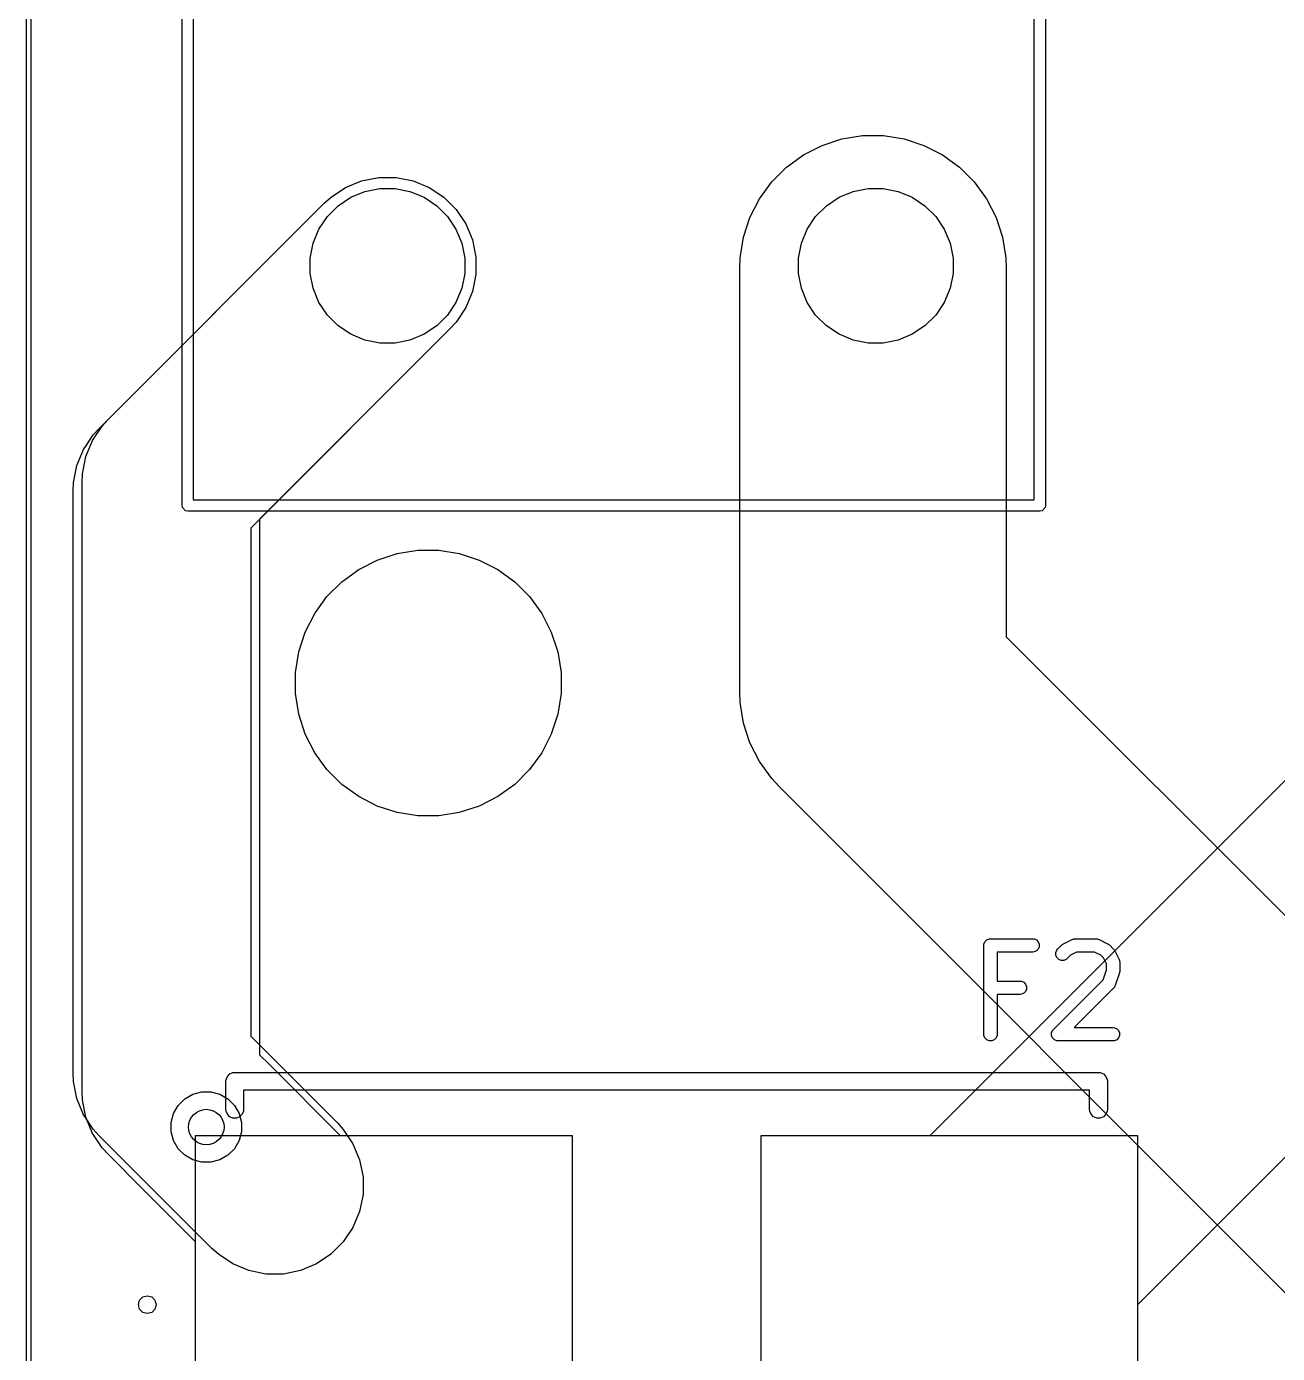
# Model space of a CAD drawing. Header units: inches. Extents: x 1.3 to 5.24, y -7.03 to -1.12.
# Drawn here: x 1.298 to 1.853, y -2.482 to -1.894 of the extents above; entities that cross this region are included whole.
import ezdxf

# ---------------------------------------------------------------- set-up
doc = ezdxf.new("R2010")
doc.units = ezdxf.units.IN
doc.header["$MEASUREMENT"] = 0
for name, color, linetype, true_color in [('B.Cu', 153, 'CONTINUOUS', 0x4d7fc4), ('B.Mask', 4, 'CONTINUOUS', 0x02ffee), ('B.Paste', 132, 'CONTINUOUS', 0x00c2c2), ('B.Silkscreen', 31, 'CONTINUOUS', 0xe8b2a7), ('Edge.Cuts', 254, 'CONTINUOUS', 0xd0d2cd), ('F.Cu', 13, 'CONTINUOUS', 0xc83434), ('F.Mask', 201, 'CONTINUOUS', 0xd864ff), ('F.Paste', 253, 'CONTINUOUS', 0xb4a09a), ('F.Silkscreen', 41, 'CONTINUOUS', 0xf2eda1), ('In1.Cu', 91, 'CONTINUOUS', 0x7fc87f), ('In2.Cu', 33, 'CONTINUOUS', 0xce7d2c)]:
    doc.layers.add(name, color=color, linetype=linetype, true_color=true_color)

msp = doc.modelspace()

# ---------------------------------------------------------------- linework, layer by layer
at = {"layer": 'B.Cu', "linetype": 'CONTINUOUS'}
for p, q in [((1.29823, -7.02756), (1.29823, -1.12205)), ((1.3002, -1.12303), (1.3002, -7.02657)), ((1.64277, -1.95083), (1.65102, -1.94662)), ((1.65102, -1.94662), (1.65984, -1.94376)), ((1.65984, -1.94376), (1.66899, -1.94231)), ((1.66899, -1.94231), (1.67826, -1.94231)), ((1.67826, -1.94231), (1.68741, -1.94376)), ((1.68741, -1.94376), (1.69622, -1.94662)), ((1.69622, -1.94662), (1.70448, -1.95083)), ((1.63527, -1.95628), (1.64277, -1.95083)), ((1.70448, -1.95083), (1.71198, -1.95628)), ((1.62872, -1.96283), (1.63527, -1.95628)), ((1.71198, -1.95628), (1.71853, -1.96283)), ((1.43971, -1.96528), (1.44684, -1.96233)), ((1.44684, -1.96233), (1.45441, -1.96082)), ((1.45441, -1.96082), (1.46213, -1.96082)), ((1.46213, -1.96082), (1.4697, -1.96233)), ((1.4697, -1.96233), (1.47683, -1.96528)), ((1.62327, -1.97032), (1.62872, -1.96283)), ((1.71853, -1.96283), (1.72397, -1.97032)), ((1.43043, -1.97216), (1.43329, -1.96957)), ((1.43329, -1.96957), (1.43971, -1.96528)), ((1.47683, -1.96528), (1.48324, -1.96957)), ((1.48324, -1.96957), (1.4887, -1.97502)), ((1.61906, -1.97858), (1.62327, -1.97032)), ((1.72397, -1.97032), (1.72818, -1.97858)), ((1.33043, -2.07216), (1.43043, -1.97216)), ((1.4887, -1.97502), (1.49299, -1.98144)), ((1.49299, -1.98144), (1.49594, -1.98857)), ((1.6162, -1.98739), (1.61906, -1.97858)), ((1.72818, -1.97858), (1.73105, -1.98739)), ((1.61475, -1.99655), (1.6162, -1.98739)), ((1.73105, -1.98739), (1.7325, -1.99655)), ((1.49594, -1.98857), (1.49745, -1.99614)), ((1.49745, -1.99614), (1.49745, -2.00386)), ((1.61457, -2.00118), (1.61475, -1.99655)), ((1.7325, -1.99655), (1.73268, -2.00118)), ((1.49745, -2.00386), (1.49594, -2.01143)), ((1.61457, -2.18898), (1.61457, -2.00118)), ((1.73268, -2.00118), (1.73268, -2.16451)), ((1.49594, -2.01143), (1.49299, -2.01856)), ((1.49299, -2.01856), (1.4887, -2.02498)), ((1.48611, -2.02784), (1.39764, -2.11631)), ((1.4887, -2.02498), (1.48611, -2.02784)), ((1.32477, -2.07961), (1.32783, -2.07502)), ((1.32783, -2.07502), (1.33043, -2.07216)), ((1.32059, -2.08857), (1.32355, -2.08144)), ((1.32355, -2.08144), (1.32477, -2.07961)), ((1.31909, -2.09614), (1.32059, -2.08857)), ((1.3189, -2.1), (1.31909, -2.09614)), ((1.3189, -2.35787), (1.3189, -2.1)), ((1.39764, -2.11631), (1.39764, -2.34157)), ((1.73268, -2.16451), (1.93037, -2.3622)), ((1.61475, -2.19361), (1.61457, -2.18898)), ((1.6162, -2.20276), (1.61475, -2.19361)), ((1.61906, -2.21158), (1.6162, -2.20276)), ((1.62327, -2.21983), (1.61906, -2.21158)), ((1.62872, -2.22733), (1.62327, -2.21983)), ((1.63186, -2.23073), (1.62872, -2.22733)), ((1.86415, -2.46302), (1.63186, -2.23073)), ((1.39764, -2.34157), (1.43611, -2.38004)), ((1.31909, -2.36173), (1.3189, -2.35787)), ((1.32059, -2.3693), (1.31909, -2.36173)), ((1.32355, -2.37643), (1.32059, -2.3693)), ((1.32409, -2.37724), (1.32355, -2.37643)), ((1.32783, -2.38285), (1.32409, -2.37724)), ((1.43611, -2.38004), (1.4387, -2.3829)), ((1.33043, -2.38571), (1.32783, -2.38285)), ((1.38043, -2.43571), (1.33043, -2.38571)), ((1.4387, -2.3829), (1.44299, -2.38932)), ((1.44299, -2.38932), (1.44594, -2.39645)), ((1.44594, -2.39645), (1.44745, -2.40402)), ((1.44745, -2.40402), (1.44745, -2.41173)), ((1.44745, -2.41173), (1.44594, -2.4193)), ((1.44594, -2.4193), (1.44299, -2.42643)), ((1.44299, -2.42643), (1.4387, -2.43285)), ((1.4387, -2.43285), (1.43324, -2.43831)), ((1.38329, -2.43831), (1.38043, -2.43571)), ((1.38971, -2.4426), (1.38329, -2.43831)), ((1.43324, -2.43831), (1.42683, -2.4426)), ((1.39684, -2.44555), (1.38971, -2.4426)), ((1.40441, -2.44705), (1.39684, -2.44555)), ((1.41213, -2.44705), (1.40441, -2.44705)), ((1.4197, -2.44555), (1.41213, -2.44705)), ((1.42683, -2.4426), (1.4197, -2.44555))]:
    msp.add_line(p, q, dxfattribs=at)
at = {"layer": 'B.Cu'}
msp.add_circle((1.37795, -2.38189), 0.00787, dxfattribs=at)
at = {"layer": 'B.Mask', "linetype": 'CONTINUOUS'}
for p, q in [((1.29823, -7.02756), (1.29823, -1.12205)), ((1.3002, -1.12303), (1.3002, -7.02657)), ((1.43641, -1.97337), (1.44203, -1.96962)), ((1.44203, -1.96962), (1.44827, -1.96703)), ((1.44827, -1.96703), (1.45489, -1.96572)), ((1.45489, -1.96572), (1.46164, -1.96572)), ((1.46164, -1.96572), (1.46827, -1.96703)), ((1.46827, -1.96703), (1.47451, -1.96962)), ((1.47451, -1.96962), (1.48012, -1.97337)), ((1.65295, -1.97337), (1.65856, -1.96962)), ((1.65856, -1.96962), (1.6648, -1.96703)), ((1.6648, -1.96703), (1.67143, -1.96572)), ((1.67143, -1.96572), (1.67818, -1.96572)), ((1.67818, -1.96572), (1.6848, -1.96703)), ((1.6848, -1.96703), (1.69104, -1.96962)), ((1.69104, -1.96962), (1.69666, -1.97337)), ((1.43164, -1.97815), (1.43641, -1.97337)), ((1.48012, -1.97337), (1.4849, -1.97815)), ((1.64817, -1.97815), (1.65295, -1.97337)), ((1.69666, -1.97337), (1.70143, -1.97815)), ((1.42789, -1.98376), (1.43164, -1.97815)), ((1.4849, -1.97815), (1.48865, -1.98376)), ((1.64442, -1.98376), (1.64817, -1.97815)), ((1.70143, -1.97815), (1.70518, -1.98376)), ((1.4253, -1.99), (1.42789, -1.98376)), ((1.48865, -1.98376), (1.49123, -1.99)), ((1.64184, -1.99), (1.64442, -1.98376)), ((1.70518, -1.98376), (1.70777, -1.99)), ((1.42398, -1.99662), (1.4253, -1.99)), ((1.49123, -1.99), (1.49255, -1.99662)), ((1.64052, -1.99662), (1.64184, -1.99)), ((1.70777, -1.99), (1.70909, -1.99662)), ((1.42398, -2.00338), (1.42398, -1.99662)), ((1.49255, -1.99662), (1.49255, -2.00338)), ((1.64052, -2.00338), (1.64052, -1.99662)), ((1.70909, -1.99662), (1.70909, -2.00338)), ((1.4253, -2.01), (1.42398, -2.00338)), ((1.49255, -2.00338), (1.49123, -2.01)), ((1.64184, -2.01), (1.64052, -2.00338)), ((1.70909, -2.00338), (1.70777, -2.01)), ((1.42789, -2.01624), (1.4253, -2.01)), ((1.49123, -2.01), (1.48865, -2.01624)), ((1.64442, -2.01624), (1.64184, -2.01)), ((1.70777, -2.01), (1.70518, -2.01624)), ((1.43164, -2.02185), (1.42789, -2.01624)), ((1.48865, -2.01624), (1.4849, -2.02185)), ((1.64817, -2.02185), (1.64442, -2.01624)), ((1.70518, -2.01624), (1.70143, -2.02185)), ((1.43641, -2.02663), (1.43164, -2.02185)), ((1.4849, -2.02185), (1.48012, -2.02663)), ((1.65295, -2.02663), (1.64817, -2.02185)), ((1.70143, -2.02185), (1.69666, -2.02663)), ((1.44203, -2.03038), (1.43641, -2.02663)), ((1.48012, -2.02663), (1.47451, -2.03038)), ((1.65856, -2.03038), (1.65295, -2.02663)), ((1.69666, -2.02663), (1.69104, -2.03038)), ((1.44827, -2.03297), (1.44203, -2.03038)), ((1.45489, -2.03428), (1.44827, -2.03297)), ((1.46164, -2.03428), (1.45489, -2.03428)), ((1.46827, -2.03297), (1.46164, -2.03428)), ((1.47451, -2.03038), (1.46827, -2.03297)), ((1.6648, -2.03297), (1.65856, -2.03038)), ((1.67143, -2.03428), (1.6648, -2.03297)), ((1.67818, -2.03428), (1.67143, -2.03428)), ((1.6848, -2.03297), (1.67818, -2.03428)), ((1.69104, -2.03038), (1.6848, -2.03297)), ((1.45378, -2.13048), (1.46259, -2.12762)), ((1.46259, -2.12762), (1.47174, -2.12617)), ((1.47174, -2.12617), (1.48101, -2.12617)), ((1.48101, -2.12617), (1.49016, -2.12762)), ((1.49016, -2.12762), (1.49898, -2.13048)), ((1.43802, -2.14013), (1.44552, -2.13469)), ((1.44552, -2.13469), (1.45378, -2.13048)), ((1.49898, -2.13048), (1.50723, -2.13469)), ((1.50723, -2.13469), (1.51473, -2.14013)), ((1.43147, -2.14669), (1.43802, -2.14013)), ((1.51473, -2.14013), (1.52128, -2.14669)), ((1.42603, -2.15418), (1.43147, -2.14669)), ((1.52128, -2.14669), (1.52673, -2.15418)), ((1.42182, -2.16244), (1.42603, -2.15418)), ((1.52673, -2.15418), (1.53094, -2.16244)), ((1.41895, -2.17125), (1.42182, -2.16244)), ((1.53094, -2.16244), (1.5338, -2.17125)), ((1.4175, -2.18041), (1.41895, -2.17125)), ((1.5338, -2.17125), (1.53525, -2.18041)), ((1.4175, -2.18967), (1.4175, -2.18041)), ((1.53525, -2.18041), (1.53525, -2.18967)), ((1.41895, -2.19883), (1.4175, -2.18967)), ((1.53525, -2.18967), (1.5338, -2.19883)), ((1.42182, -2.20764), (1.41895, -2.19883)), ((1.5338, -2.19883), (1.53094, -2.20764)), ((1.42603, -2.2159), (1.42182, -2.20764)), ((1.53094, -2.20764), (1.52673, -2.2159)), ((1.43147, -2.22339), (1.42603, -2.2159)), ((1.52673, -2.2159), (1.52128, -2.22339)), ((1.43802, -2.22995), (1.43147, -2.22339)), ((1.52128, -2.22339), (1.51473, -2.22995)), ((1.44552, -2.23539), (1.43802, -2.22995)), ((1.45378, -2.2396), (1.44552, -2.23539)), ((1.50723, -2.23539), (1.49898, -2.2396)), ((1.51473, -2.22995), (1.50723, -2.23539)), ((1.46259, -2.24246), (1.45378, -2.2396)), ((1.49898, -2.2396), (1.49016, -2.24246)), ((1.47174, -2.24391), (1.46259, -2.24246)), ((1.48101, -2.24391), (1.47174, -2.24391)), ((1.49016, -2.24246), (1.48101, -2.24391))]:
    msp.add_line(p, q, dxfattribs=at)
at = {"layer": 'B.Paste', "linetype": 'CONTINUOUS'}
for p, q in [((1.29823, -7.02756), (1.29823, -1.12205)), ((1.3002, -1.12303), (1.3002, -7.02657))]:
    msp.add_line(p, q, dxfattribs=at)
at = {"layer": 'B.Silkscreen', "linetype": 'CONTINUOUS'}
for p, q in [((1.29823, -7.02756), (1.29823, -1.12205)), ((1.3002, -1.12303), (1.3002, -7.02657))]:
    msp.add_line(p, q, dxfattribs=at)
at = {"layer": 'Edge.Cuts', "linetype": 'CONTINUOUS'}
for p, q in [((1.29823, -7.02756), (1.29823, -1.12205)), ((1.3002, -1.12303), (1.3002, -7.02657))]:
    msp.add_line(p, q, dxfattribs=at)
at = {"layer": 'F.Cu', "linetype": 'CONTINUOUS'}
for p, q in [((1.29823, -7.02756), (1.29823, -1.12205)), ((1.3002, -1.12303), (1.3002, -7.02657)), ((1.43971, -1.96528), (1.44684, -1.96233)), ((1.44684, -1.96233), (1.45441, -1.96082)), ((1.45441, -1.96082), (1.46213, -1.96082)), ((1.46213, -1.96082), (1.4697, -1.96233)), ((1.4697, -1.96233), (1.47683, -1.96528)), ((1.43043, -1.97216), (1.43329, -1.96957)), ((1.43329, -1.96957), (1.43971, -1.96528)), ((1.47683, -1.96528), (1.48324, -1.96957)), ((1.48324, -1.96957), (1.4887, -1.97502)), ((1.65295, -1.97337), (1.65856, -1.96962)), ((1.65856, -1.96962), (1.6648, -1.96703)), ((1.6648, -1.96703), (1.67143, -1.96572)), ((1.67143, -1.96572), (1.67818, -1.96572)), ((1.67818, -1.96572), (1.6848, -1.96703)), ((1.6848, -1.96703), (1.69104, -1.96962)), ((1.69104, -1.96962), (1.69666, -1.97337)), ((1.33437, -2.06822), (1.43043, -1.97216)), ((1.4887, -1.97502), (1.49299, -1.98144)), ((1.64817, -1.97815), (1.65295, -1.97337)), ((1.69666, -1.97337), (1.70143, -1.97815)), ((1.49299, -1.98144), (1.49594, -1.98857)), ((1.64442, -1.98376), (1.64817, -1.97815)), ((1.70143, -1.97815), (1.70518, -1.98376)), ((1.64184, -1.99), (1.64442, -1.98376)), ((1.70518, -1.98376), (1.70777, -1.99)), ((1.49594, -1.98857), (1.49745, -1.99614)), ((1.64052, -1.99662), (1.64184, -1.99)), ((1.70777, -1.99), (1.70909, -1.99662)), ((1.49745, -1.99614), (1.49745, -2.00386)), ((1.64052, -2.00338), (1.64052, -1.99662)), ((1.70909, -1.99662), (1.70909, -2.00338)), ((1.49745, -2.00386), (1.49594, -2.01143)), ((1.64184, -2.01), (1.64052, -2.00338)), ((1.70909, -2.00338), (1.70777, -2.01)), ((1.49594, -2.01143), (1.49299, -2.01856)), ((1.64442, -2.01624), (1.64184, -2.01)), ((1.70777, -2.01), (1.70518, -2.01624)), ((1.64817, -2.02185), (1.64442, -2.01624)), ((1.70518, -2.01624), (1.70143, -2.02185)), ((1.49299, -2.01856), (1.4887, -2.02498)), ((1.65295, -2.02663), (1.64817, -2.02185)), ((1.70143, -2.02185), (1.69666, -2.02663)), ((1.48611, -2.02784), (1.40157, -2.11237)), ((1.4887, -2.02498), (1.48611, -2.02784)), ((1.65856, -2.03038), (1.65295, -2.02663)), ((1.69666, -2.02663), (1.69104, -2.03038)), ((1.6648, -2.03297), (1.65856, -2.03038)), ((1.67143, -2.03428), (1.6648, -2.03297)), ((1.67818, -2.03428), (1.67143, -2.03428)), ((1.6848, -2.03297), (1.67818, -2.03428)), ((1.69104, -2.03038), (1.6848, -2.03297)), ((1.33177, -2.07109), (1.33437, -2.06822)), ((1.32748, -2.0775), (1.32871, -2.07567)), ((1.32871, -2.07567), (1.33177, -2.07109)), ((1.32453, -2.08463), (1.32748, -2.0775)), ((1.32302, -2.0922), (1.32453, -2.08463)), ((1.32283, -2.09606), (1.32302, -2.0922)), ((1.32283, -2.36614), (1.32283, -2.09606)), ((1.40157, -2.11237), (1.40157, -2.34983)), ((1.69896, -2.38563), (1.90194, -2.18265)), ((1.96816, -2.28346), (1.79094, -2.46068)), ((1.40157, -2.34983), (1.40579, -2.35405)), ((1.40579, -2.35405), (1.40579, -2.35405)), ((1.40579, -2.35405), (1.43737, -2.38563)), ((1.32302, -2.37), (1.32283, -2.36614)), ((1.32453, -2.37757), (1.32302, -2.37)), ((1.32748, -2.3847), (1.32453, -2.37757)), ((1.32818, -2.38575), (1.32748, -2.3847)), ((1.33177, -2.39112), (1.32818, -2.38575)), ((1.43737, -2.38563), (1.54016, -2.38563)), ((1.54016, -2.38563), (1.54016, -2.53563)), ((1.62402, -2.53563), (1.62402, -2.38563)), ((1.62402, -2.38563), (1.69896, -2.38563)), ((1.33437, -2.39398), (1.33177, -2.39112)), ((1.35011, -2.40973), (1.33437, -2.39398)), ((1.37323, -2.43284), (1.35011, -2.40973)), ((1.35011, -2.40973), (1.35011, -2.40973)), ((1.37323, -2.53563), (1.37323, -2.43284)), ((1.79094, -2.46068), (1.79094, -2.53563))]:
    msp.add_line(p, q, dxfattribs=at)
at = {"layer": 'F.Cu'}
msp.add_circle((1.37795, -2.38189), 0.00787, dxfattribs=at)
at = {"layer": 'F.Mask', "linetype": 'CONTINUOUS'}
for p, q in [((1.29823, -7.02756), (1.29823, -1.12205)), ((1.3002, -1.12303), (1.3002, -7.02657)), ((1.43641, -1.97337), (1.44203, -1.96962)), ((1.44203, -1.96962), (1.44827, -1.96703)), ((1.44827, -1.96703), (1.45489, -1.96572)), ((1.45489, -1.96572), (1.46164, -1.96572)), ((1.46164, -1.96572), (1.46827, -1.96703)), ((1.46827, -1.96703), (1.47451, -1.96962)), ((1.47451, -1.96962), (1.48012, -1.97337)), ((1.65295, -1.97337), (1.65856, -1.96962)), ((1.65856, -1.96962), (1.6648, -1.96703)), ((1.6648, -1.96703), (1.67143, -1.96572)), ((1.67143, -1.96572), (1.67818, -1.96572)), ((1.67818, -1.96572), (1.6848, -1.96703)), ((1.6848, -1.96703), (1.69104, -1.96962)), ((1.69104, -1.96962), (1.69666, -1.97337)), ((1.43164, -1.97815), (1.43641, -1.97337)), ((1.48012, -1.97337), (1.4849, -1.97815)), ((1.64817, -1.97815), (1.65295, -1.97337)), ((1.69666, -1.97337), (1.70143, -1.97815)), ((1.42789, -1.98376), (1.43164, -1.97815)), ((1.4849, -1.97815), (1.48865, -1.98376)), ((1.64442, -1.98376), (1.64817, -1.97815)), ((1.70143, -1.97815), (1.70518, -1.98376)), ((1.4253, -1.99), (1.42789, -1.98376)), ((1.48865, -1.98376), (1.49123, -1.99)), ((1.64184, -1.99), (1.64442, -1.98376)), ((1.70518, -1.98376), (1.70777, -1.99)), ((1.42398, -1.99662), (1.4253, -1.99)), ((1.49123, -1.99), (1.49255, -1.99662)), ((1.64052, -1.99662), (1.64184, -1.99)), ((1.70777, -1.99), (1.70909, -1.99662)), ((1.42398, -2.00338), (1.42398, -1.99662)), ((1.49255, -1.99662), (1.49255, -2.00338)), ((1.64052, -2.00338), (1.64052, -1.99662)), ((1.70909, -1.99662), (1.70909, -2.00338)), ((1.4253, -2.01), (1.42398, -2.00338)), ((1.49255, -2.00338), (1.49123, -2.01)), ((1.64184, -2.01), (1.64052, -2.00338)), ((1.70909, -2.00338), (1.70777, -2.01)), ((1.42789, -2.01624), (1.4253, -2.01)), ((1.49123, -2.01), (1.48865, -2.01624)), ((1.64442, -2.01624), (1.64184, -2.01)), ((1.70777, -2.01), (1.70518, -2.01624)), ((1.43164, -2.02185), (1.42789, -2.01624)), ((1.48865, -2.01624), (1.4849, -2.02185)), ((1.64817, -2.02185), (1.64442, -2.01624)), ((1.70518, -2.01624), (1.70143, -2.02185)), ((1.43641, -2.02663), (1.43164, -2.02185)), ((1.4849, -2.02185), (1.48012, -2.02663)), ((1.65295, -2.02663), (1.64817, -2.02185)), ((1.70143, -2.02185), (1.69666, -2.02663)), ((1.44203, -2.03038), (1.43641, -2.02663)), ((1.48012, -2.02663), (1.47451, -2.03038)), ((1.65856, -2.03038), (1.65295, -2.02663)), ((1.69666, -2.02663), (1.69104, -2.03038)), ((1.44827, -2.03297), (1.44203, -2.03038)), ((1.45489, -2.03428), (1.44827, -2.03297)), ((1.46164, -2.03428), (1.45489, -2.03428)), ((1.46827, -2.03297), (1.46164, -2.03428)), ((1.47451, -2.03038), (1.46827, -2.03297)), ((1.6648, -2.03297), (1.65856, -2.03038)), ((1.67143, -2.03428), (1.6648, -2.03297)), ((1.67818, -2.03428), (1.67143, -2.03428)), ((1.6848, -2.03297), (1.67818, -2.03428)), ((1.69104, -2.03038), (1.6848, -2.03297)), ((1.45378, -2.13048), (1.46259, -2.12762)), ((1.46259, -2.12762), (1.47174, -2.12617)), ((1.47174, -2.12617), (1.48101, -2.12617)), ((1.48101, -2.12617), (1.49016, -2.12762)), ((1.49016, -2.12762), (1.49898, -2.13048)), ((1.43802, -2.14013), (1.44552, -2.13469)), ((1.44552, -2.13469), (1.45378, -2.13048)), ((1.49898, -2.13048), (1.50723, -2.13469)), ((1.50723, -2.13469), (1.51473, -2.14013)), ((1.43147, -2.14669), (1.43802, -2.14013)), ((1.51473, -2.14013), (1.52128, -2.14669)), ((1.42603, -2.15418), (1.43147, -2.14669)), ((1.52128, -2.14669), (1.52673, -2.15418)), ((1.42182, -2.16244), (1.42603, -2.15418)), ((1.52673, -2.15418), (1.53094, -2.16244)), ((1.41895, -2.17125), (1.42182, -2.16244)), ((1.53094, -2.16244), (1.5338, -2.17125)), ((1.4175, -2.18041), (1.41895, -2.17125)), ((1.5338, -2.17125), (1.53525, -2.18041)), ((1.4175, -2.18967), (1.4175, -2.18041)), ((1.53525, -2.18041), (1.53525, -2.18967)), ((1.41895, -2.19883), (1.4175, -2.18967)), ((1.53525, -2.18967), (1.5338, -2.19883)), ((1.42182, -2.20764), (1.41895, -2.19883)), ((1.5338, -2.19883), (1.53094, -2.20764)), ((1.42603, -2.2159), (1.42182, -2.20764)), ((1.53094, -2.20764), (1.52673, -2.2159)), ((1.43147, -2.22339), (1.42603, -2.2159)), ((1.52673, -2.2159), (1.52128, -2.22339)), ((1.43802, -2.22995), (1.43147, -2.22339)), ((1.52128, -2.22339), (1.51473, -2.22995)), ((1.44552, -2.23539), (1.43802, -2.22995)), ((1.45378, -2.2396), (1.44552, -2.23539)), ((1.50723, -2.23539), (1.49898, -2.2396)), ((1.51473, -2.22995), (1.50723, -2.23539)), ((1.46259, -2.24246), (1.45378, -2.2396)), ((1.49898, -2.2396), (1.49016, -2.24246)), ((1.47174, -2.24391), (1.46259, -2.24246)), ((1.48101, -2.24391), (1.47174, -2.24391)), ((1.49016, -2.24246), (1.48101, -2.24391)), ((1.37323, -2.53563), (1.37323, -2.38563)), ((1.37323, -2.38563), (1.54016, -2.38563)), ((1.54016, -2.38563), (1.54016, -2.53563)), ((1.62402, -2.53563), (1.62402, -2.38563)), ((1.62402, -2.38563), (1.79094, -2.38563)), ((1.79094, -2.38563), (1.79094, -2.53563))]:
    msp.add_line(p, q, dxfattribs=at)
at = {"layer": 'F.Paste', "linetype": 'CONTINUOUS'}
for p, q in [((1.29823, -7.02756), (1.29823, -1.12205)), ((1.3002, -1.12303), (1.3002, -7.02657)), ((1.37323, -2.53563), (1.37323, -2.38563)), ((1.37323, -2.38563), (1.54016, -2.38563)), ((1.54016, -2.38563), (1.54016, -2.53563)), ((1.62402, -2.53563), (1.62402, -2.38563)), ((1.62402, -2.38563), (1.79094, -2.38563)), ((1.79094, -2.38563), (1.79094, -2.53563))]:
    msp.add_line(p, q, dxfattribs=at)
at = {"layer": 'F.Silkscreen', "linetype": 'CONTINUOUS'}
for p, q in [((1.29823, -7.02756), (1.29823, -1.12205)), ((1.3002, -1.12303), (1.3002, -7.02657)), ((1.36719, -2.1063), (1.36719, -1.72835)), ((1.75014, -1.72835), (1.75014, -2.1063)), ((1.37219, -1.73085), (1.37219, -2.1038)), ((1.74514, -2.1038), (1.74514, -1.73085)), ((1.37219, -2.1038), (1.74514, -2.1038)), ((1.36738, -2.10726), (1.36719, -2.1063)), ((1.36873, -2.10861), (1.36738, -2.10726)), ((1.36969, -2.1088), (1.36873, -2.10861)), ((1.74764, -2.1088), (1.36969, -2.1088)), ((1.74859, -2.10861), (1.74764, -2.1088)), ((1.74995, -2.10726), (1.74859, -2.10861)), ((1.75014, -2.1063), (1.74995, -2.10726)), ((1.72283, -2.30079), (1.72327, -2.29973)), ((1.72327, -2.29973), (1.72408, -2.29892)), ((1.72408, -2.29892), (1.72515, -2.29847)), ((1.72515, -2.29847), (1.72572, -2.29842)), ((1.72572, -2.29842), (1.74447, -2.29842)), ((1.74447, -2.29842), (1.74505, -2.29847)), ((1.74505, -2.29847), (1.74611, -2.29892)), ((1.74611, -2.29892), (1.74692, -2.29973)), ((1.74692, -2.29973), (1.74737, -2.30079)), ((1.75815, -2.3006), (1.7619, -2.29873)), ((1.7619, -2.29873), (1.76244, -2.29852)), ((1.76244, -2.29852), (1.76254, -2.29852)), ((1.76254, -2.29852), (1.76264, -2.29847)), ((1.76264, -2.29847), (1.76322, -2.29842)), ((1.76322, -2.29842), (1.77259, -2.29842)), ((1.77259, -2.29842), (1.77317, -2.29847)), ((1.77317, -2.29847), (1.77326, -2.29852)), ((1.77326, -2.29852), (1.77337, -2.29852)), ((1.77337, -2.29852), (1.77391, -2.29873)), ((1.77391, -2.29873), (1.77766, -2.3006)), ((1.72277, -2.30137), (1.72283, -2.30079)), ((1.72277, -2.34074), (1.72277, -2.30137)), ((1.74447, -2.30432), (1.72867, -2.30432)), ((1.72867, -2.30432), (1.72867, -2.31717)), ((1.74505, -2.30427), (1.74447, -2.30432)), ((1.74611, -2.30383), (1.74505, -2.30427)), ((1.74692, -2.30301), (1.74611, -2.30383)), ((1.74737, -2.30195), (1.74692, -2.30301)), ((1.74737, -2.30079), (1.74737, -2.30195)), ((1.7547, -2.30454), (1.75514, -2.30348)), ((1.7547, -2.3057), (1.7547, -2.30454)), ((1.75514, -2.30676), (1.7547, -2.3057)), ((1.75514, -2.30348), (1.7555, -2.30303)), ((1.7555, -2.30303), (1.75738, -2.30116)), ((1.75738, -2.30116), (1.75761, -2.30097)), ((1.75761, -2.30097), (1.75766, -2.30091)), ((1.75766, -2.30091), (1.75775, -2.30086)), ((1.75775, -2.30086), (1.75783, -2.30079)), ((1.75783, -2.30079), (1.7579, -2.30076)), ((1.7579, -2.30076), (1.75815, -2.3006)), ((1.76122, -2.30567), (1.75968, -2.30721)), ((1.76391, -2.30432), (1.76122, -2.30567)), ((1.77189, -2.30432), (1.76391, -2.30432)), ((1.77459, -2.30567), (1.77189, -2.30432)), ((1.77579, -2.30687), (1.77459, -2.30567)), ((1.77766, -2.3006), (1.77791, -2.30076)), ((1.77791, -2.30076), (1.77798, -2.30079)), ((1.77798, -2.30079), (1.77806, -2.30086)), ((1.77806, -2.30086), (1.77815, -2.30091)), ((1.77815, -2.30091), (1.7782, -2.30097)), ((1.7782, -2.30097), (1.77843, -2.30116)), ((1.77843, -2.30116), (1.7803, -2.30303)), ((1.7803, -2.30303), (1.78049, -2.30326)), ((1.78049, -2.30326), (1.78055, -2.30331)), ((1.78055, -2.30331), (1.7806, -2.3034)), ((1.7806, -2.3034), (1.78067, -2.30348)), ((1.78067, -2.30348), (1.7807, -2.30355)), ((1.7807, -2.30355), (1.78086, -2.3038)), ((1.78086, -2.3038), (1.78273, -2.30755)), ((1.75595, -2.30758), (1.75514, -2.30676)), ((1.75702, -2.30802), (1.75595, -2.30758)), ((1.75817, -2.30802), (1.75702, -2.30802)), ((1.75923, -2.30758), (1.75817, -2.30802)), ((1.75968, -2.30721), (1.75923, -2.30758)), ((1.77563, -2.31665), (1.77714, -2.31214)), ((1.77714, -2.30957), (1.77579, -2.30687)), ((1.77714, -2.31214), (1.77714, -2.30957)), ((1.78273, -2.30755), (1.78294, -2.30809)), ((1.78294, -2.30809), (1.78295, -2.3082)), ((1.78295, -2.3082), (1.78299, -2.30829)), ((1.78299, -2.30829), (1.78304, -2.30887)), ((1.78304, -2.30887), (1.78304, -2.31262)), ((1.72867, -2.31717), (1.73885, -2.31717)), ((1.73885, -2.31717), (1.73942, -2.31722)), ((1.73942, -2.31722), (1.74049, -2.31766)), ((1.74049, -2.31766), (1.7413, -2.31848)), ((1.75363, -2.33865), (1.77563, -2.31665)), ((1.78289, -2.31355), (1.78102, -2.31918)), ((1.78296, -2.31327), (1.78289, -2.31355)), ((1.78299, -2.3132), (1.78296, -2.31327)), ((1.783, -2.31309), (1.78299, -2.3132)), ((1.78302, -2.31299), (1.783, -2.31309)), ((1.78304, -2.31262), (1.78301, -2.31291)), ((1.78301, -2.31291), (1.78302, -2.31299)), ((1.73885, -2.32307), (1.72867, -2.32307)), ((1.72867, -2.32307), (1.72867, -2.34074)), ((1.73942, -2.32301), (1.73885, -2.32307)), ((1.74049, -2.32257), (1.73942, -2.32301)), ((1.7413, -2.32176), (1.74049, -2.32257)), ((1.7413, -2.31848), (1.74174, -2.31954)), ((1.74174, -2.32069), (1.7413, -2.32176)), ((1.74174, -2.31954), (1.74174, -2.32069)), ((1.7803, -2.32033), (1.76285, -2.33779)), ((1.78067, -2.31988), (1.7803, -2.32033)), ((1.78071, -2.31979), (1.78067, -2.31988)), ((1.78078, -2.31971), (1.78071, -2.31979)), ((1.78102, -2.31918), (1.78078, -2.31971)), ((1.72283, -2.34132), (1.72277, -2.34074)), ((1.72327, -2.34238), (1.72283, -2.34132)), ((1.72862, -2.34132), (1.72818, -2.34238)), ((1.72867, -2.34074), (1.72862, -2.34132)), ((1.75282, -2.34016), (1.75326, -2.3391)), ((1.75282, -2.34132), (1.75282, -2.34016)), ((1.75326, -2.34238), (1.75282, -2.34132)), ((1.75326, -2.3391), (1.75363, -2.33865)), ((1.76285, -2.33779), (1.78009, -2.33779)), ((1.78009, -2.33779), (1.78067, -2.33784)), ((1.78067, -2.33784), (1.78173, -2.33829)), ((1.78173, -2.33829), (1.78255, -2.3391)), ((1.78255, -2.3391), (1.78299, -2.34016)), ((1.78299, -2.34132), (1.78255, -2.34238)), ((1.78299, -2.34016), (1.78299, -2.34132)), ((1.72408, -2.3432), (1.72327, -2.34238)), ((1.72515, -2.34364), (1.72408, -2.3432)), ((1.7263, -2.34364), (1.72515, -2.34364)), ((1.72736, -2.3432), (1.7263, -2.34364)), ((1.72818, -2.34238), (1.72736, -2.3432)), ((1.75408, -2.3432), (1.75326, -2.34238)), ((1.75514, -2.34364), (1.75408, -2.3432)), ((1.75572, -2.34369), (1.75514, -2.34364)), ((1.78009, -2.34369), (1.75572, -2.34369)), ((1.78067, -2.34364), (1.78009, -2.34369)), ((1.78173, -2.3432), (1.78067, -2.34364)), ((1.78255, -2.34238), (1.78173, -2.3432)), ((1.38728, -2.35943), (1.38836, -2.35834)), ((1.38836, -2.35834), (1.38978, -2.35775)), ((1.38978, -2.35775), (1.39055, -2.35768)), ((1.39055, -2.35768), (1.77362, -2.35768)), ((1.77362, -2.35768), (1.77439, -2.35775)), ((1.77439, -2.35775), (1.77581, -2.35834)), ((1.77581, -2.35834), (1.7769, -2.35943)), ((1.38661, -2.36161), (1.38669, -2.36085)), ((1.38661, -2.37402), (1.38661, -2.36161)), ((1.38669, -2.36085), (1.38728, -2.35943)), ((1.7769, -2.35943), (1.77748, -2.36085)), ((1.77748, -2.36085), (1.77756, -2.36161)), ((1.77756, -2.36161), (1.77756, -2.37402)), ((1.76969, -2.36555), (1.39449, -2.36555)), ((1.39449, -2.36555), (1.39449, -2.37402)), ((1.76969, -2.37402), (1.76969, -2.36555)), ((1.38669, -2.37478), (1.38661, -2.37402)), ((1.38728, -2.3762), (1.38669, -2.37478)), ((1.38836, -2.37729), (1.38728, -2.3762)), ((1.39382, -2.3762), (1.39274, -2.37729)), ((1.39441, -2.37478), (1.39382, -2.3762)), ((1.39449, -2.37402), (1.39441, -2.37478)), ((1.76976, -2.37478), (1.76969, -2.37402)), ((1.77035, -2.3762), (1.76976, -2.37478)), ((1.77143, -2.37729), (1.77035, -2.3762)), ((1.7769, -2.3762), (1.77581, -2.37729)), ((1.77748, -2.37478), (1.7769, -2.3762)), ((1.77756, -2.37402), (1.77748, -2.37478)), ((1.38978, -2.37788), (1.38836, -2.37729)), ((1.39132, -2.37788), (1.38978, -2.37788)), ((1.39274, -2.37729), (1.39132, -2.37788)), ((1.77285, -2.37788), (1.77143, -2.37729)), ((1.77439, -2.37788), (1.77285, -2.37788)), ((1.77581, -2.37729), (1.77439, -2.37788)), ((1.34806, -2.45981), (1.34836, -2.45866)), ((1.34836, -2.45866), (1.3498, -2.45722)), ((1.3498, -2.45722), (1.35177, -2.45669)), ((1.35177, -2.45669), (1.35374, -2.45722)), ((1.35374, -2.45722), (1.35518, -2.45866)), ((1.35518, -2.45866), (1.35549, -2.45981)), ((1.34783, -2.46063), (1.34798, -2.46007)), ((1.34798, -2.46119), (1.34783, -2.46063)), ((1.34798, -2.45988), (1.34806, -2.45981)), ((1.34798, -2.46007), (1.34798, -2.45988)), ((1.34798, -2.46138), (1.34798, -2.46119)), ((1.34806, -2.46145), (1.34798, -2.46138)), ((1.34836, -2.4626), (1.34806, -2.46145)), ((1.3498, -2.46404), (1.34836, -2.4626)), ((1.35177, -2.46457), (1.3498, -2.46404)), ((1.35374, -2.46404), (1.35177, -2.46457)), ((1.35518, -2.4626), (1.35374, -2.46404)), ((1.35549, -2.46145), (1.35518, -2.4626)), ((1.35549, -2.45981), (1.35556, -2.45988)), ((1.35556, -2.46138), (1.35549, -2.46145)), ((1.35556, -2.45988), (1.35556, -2.46007)), ((1.35556, -2.46007), (1.35571, -2.46063)), ((1.35571, -2.46063), (1.35556, -2.46119)), ((1.35556, -2.46119), (1.35556, -2.46138))]:
    msp.add_line(p, q, dxfattribs=at)
at = {"layer": 'In1.Cu', "linetype": 'CONTINUOUS'}
for p, q in [((1.29823, -7.02756), (1.29823, -1.12205)), ((1.3002, -1.12303), (1.3002, -7.02657)), ((1.43641, -1.97337), (1.44203, -1.96962)), ((1.44203, -1.96962), (1.44827, -1.96703)), ((1.44827, -1.96703), (1.45489, -1.96572)), ((1.45489, -1.96572), (1.46164, -1.96572)), ((1.46164, -1.96572), (1.46827, -1.96703)), ((1.46827, -1.96703), (1.47451, -1.96962)), ((1.47451, -1.96962), (1.48012, -1.97337)), ((1.65295, -1.97337), (1.65856, -1.96962)), ((1.65856, -1.96962), (1.6648, -1.96703)), ((1.6648, -1.96703), (1.67143, -1.96572)), ((1.67143, -1.96572), (1.67818, -1.96572)), ((1.67818, -1.96572), (1.6848, -1.96703)), ((1.6848, -1.96703), (1.69104, -1.96962)), ((1.69104, -1.96962), (1.69666, -1.97337)), ((1.43164, -1.97815), (1.43641, -1.97337)), ((1.48012, -1.97337), (1.4849, -1.97815)), ((1.64817, -1.97815), (1.65295, -1.97337)), ((1.69666, -1.97337), (1.70143, -1.97815)), ((1.42789, -1.98376), (1.43164, -1.97815)), ((1.4849, -1.97815), (1.48865, -1.98376)), ((1.64442, -1.98376), (1.64817, -1.97815)), ((1.70143, -1.97815), (1.70518, -1.98376)), ((1.4253, -1.99), (1.42789, -1.98376)), ((1.48865, -1.98376), (1.49123, -1.99)), ((1.64184, -1.99), (1.64442, -1.98376)), ((1.70518, -1.98376), (1.70777, -1.99)), ((1.42398, -1.99662), (1.4253, -1.99)), ((1.49123, -1.99), (1.49255, -1.99662)), ((1.64052, -1.99662), (1.64184, -1.99)), ((1.70777, -1.99), (1.70909, -1.99662)), ((1.42398, -2.00338), (1.42398, -1.99662)), ((1.49255, -1.99662), (1.49255, -2.00338)), ((1.64052, -2.00338), (1.64052, -1.99662)), ((1.70909, -1.99662), (1.70909, -2.00338)), ((1.4253, -2.01), (1.42398, -2.00338)), ((1.49255, -2.00338), (1.49123, -2.01)), ((1.64184, -2.01), (1.64052, -2.00338)), ((1.70909, -2.00338), (1.70777, -2.01)), ((1.42789, -2.01624), (1.4253, -2.01)), ((1.49123, -2.01), (1.48865, -2.01624)), ((1.64442, -2.01624), (1.64184, -2.01)), ((1.70777, -2.01), (1.70518, -2.01624)), ((1.43164, -2.02185), (1.42789, -2.01624)), ((1.48865, -2.01624), (1.4849, -2.02185)), ((1.64817, -2.02185), (1.64442, -2.01624)), ((1.70518, -2.01624), (1.70143, -2.02185)), ((1.43641, -2.02663), (1.43164, -2.02185)), ((1.4849, -2.02185), (1.48012, -2.02663)), ((1.65295, -2.02663), (1.64817, -2.02185)), ((1.70143, -2.02185), (1.69666, -2.02663)), ((1.44203, -2.03038), (1.43641, -2.02663)), ((1.48012, -2.02663), (1.47451, -2.03038)), ((1.65856, -2.03038), (1.65295, -2.02663)), ((1.69666, -2.02663), (1.69104, -2.03038)), ((1.44827, -2.03297), (1.44203, -2.03038)), ((1.45489, -2.03428), (1.44827, -2.03297)), ((1.46164, -2.03428), (1.45489, -2.03428)), ((1.46827, -2.03297), (1.46164, -2.03428)), ((1.47451, -2.03038), (1.46827, -2.03297)), ((1.6648, -2.03297), (1.65856, -2.03038)), ((1.67143, -2.03428), (1.6648, -2.03297)), ((1.67818, -2.03428), (1.67143, -2.03428)), ((1.6848, -2.03297), (1.67818, -2.03428)), ((1.69104, -2.03038), (1.6848, -2.03297)), ((1.36546, -2.3723), (1.36837, -2.3694)), ((1.36837, -2.3694), (1.37193, -2.36734)), ((1.37193, -2.36734), (1.3759, -2.36628)), ((1.3759, -2.36628), (1.38001, -2.36628)), ((1.38001, -2.36628), (1.38398, -2.36734)), ((1.38398, -2.36734), (1.38754, -2.3694)), ((1.38754, -2.3694), (1.39045, -2.3723)), ((1.36234, -2.37983), (1.3634, -2.37586)), ((1.3634, -2.37586), (1.36546, -2.3723)), ((1.39045, -2.3723), (1.3925, -2.37586)), ((1.3925, -2.37586), (1.39357, -2.37983)), ((1.36234, -2.38395), (1.36234, -2.37983)), ((1.39357, -2.37983), (1.39357, -2.38395)), ((1.3634, -2.38792), (1.36234, -2.38395)), ((1.36546, -2.39148), (1.3634, -2.38792)), ((1.3925, -2.38792), (1.39045, -2.39148)), ((1.39357, -2.38395), (1.3925, -2.38792)), ((1.36837, -2.39438), (1.36546, -2.39148)), ((1.37193, -2.39644), (1.36837, -2.39438)), ((1.38754, -2.39438), (1.38398, -2.39644)), ((1.39045, -2.39148), (1.38754, -2.39438)), ((1.3759, -2.3975), (1.37193, -2.39644)), ((1.38001, -2.3975), (1.3759, -2.3975)), ((1.38398, -2.39644), (1.38001, -2.3975))]:
    msp.add_line(p, q, dxfattribs=at)
at = {"layer": 'In1.Cu'}
msp.add_circle((1.37795, -2.38189), 0.00787, dxfattribs=at)
at = {"layer": 'In2.Cu', "linetype": 'CONTINUOUS'}
for p, q in [((1.29823, -7.02756), (1.29823, -1.12205)), ((1.3002, -1.12303), (1.3002, -7.02657)), ((1.43641, -1.97337), (1.44203, -1.96962)), ((1.44203, -1.96962), (1.44827, -1.96703)), ((1.44827, -1.96703), (1.45489, -1.96572)), ((1.45489, -1.96572), (1.46164, -1.96572)), ((1.46164, -1.96572), (1.46827, -1.96703)), ((1.46827, -1.96703), (1.47451, -1.96962)), ((1.47451, -1.96962), (1.48012, -1.97337)), ((1.65295, -1.97337), (1.65856, -1.96962)), ((1.65856, -1.96962), (1.6648, -1.96703)), ((1.6648, -1.96703), (1.67143, -1.96572)), ((1.67143, -1.96572), (1.67818, -1.96572)), ((1.67818, -1.96572), (1.6848, -1.96703)), ((1.6848, -1.96703), (1.69104, -1.96962)), ((1.69104, -1.96962), (1.69666, -1.97337)), ((1.43164, -1.97815), (1.43641, -1.97337)), ((1.48012, -1.97337), (1.4849, -1.97815)), ((1.64817, -1.97815), (1.65295, -1.97337)), ((1.69666, -1.97337), (1.70143, -1.97815)), ((1.42789, -1.98376), (1.43164, -1.97815)), ((1.4849, -1.97815), (1.48865, -1.98376)), ((1.64442, -1.98376), (1.64817, -1.97815)), ((1.70143, -1.97815), (1.70518, -1.98376)), ((1.4253, -1.99), (1.42789, -1.98376)), ((1.48865, -1.98376), (1.49123, -1.99)), ((1.64184, -1.99), (1.64442, -1.98376)), ((1.70518, -1.98376), (1.70777, -1.99)), ((1.42398, -1.99662), (1.4253, -1.99)), ((1.49123, -1.99), (1.49255, -1.99662)), ((1.64052, -1.99662), (1.64184, -1.99)), ((1.70777, -1.99), (1.70909, -1.99662)), ((1.42398, -2.00338), (1.42398, -1.99662)), ((1.49255, -1.99662), (1.49255, -2.00338)), ((1.64052, -2.00338), (1.64052, -1.99662)), ((1.70909, -1.99662), (1.70909, -2.00338)), ((1.4253, -2.01), (1.42398, -2.00338)), ((1.49255, -2.00338), (1.49123, -2.01)), ((1.64184, -2.01), (1.64052, -2.00338)), ((1.70909, -2.00338), (1.70777, -2.01)), ((1.42789, -2.01624), (1.4253, -2.01)), ((1.49123, -2.01), (1.48865, -2.01624)), ((1.64442, -2.01624), (1.64184, -2.01)), ((1.70777, -2.01), (1.70518, -2.01624)), ((1.43164, -2.02185), (1.42789, -2.01624)), ((1.48865, -2.01624), (1.4849, -2.02185)), ((1.64817, -2.02185), (1.64442, -2.01624)), ((1.70518, -2.01624), (1.70143, -2.02185)), ((1.43641, -2.02663), (1.43164, -2.02185)), ((1.4849, -2.02185), (1.48012, -2.02663)), ((1.65295, -2.02663), (1.64817, -2.02185)), ((1.70143, -2.02185), (1.69666, -2.02663)), ((1.44203, -2.03038), (1.43641, -2.02663)), ((1.48012, -2.02663), (1.47451, -2.03038)), ((1.65856, -2.03038), (1.65295, -2.02663)), ((1.69666, -2.02663), (1.69104, -2.03038)), ((1.44827, -2.03297), (1.44203, -2.03038)), ((1.45489, -2.03428), (1.44827, -2.03297)), ((1.46164, -2.03428), (1.45489, -2.03428)), ((1.46827, -2.03297), (1.46164, -2.03428)), ((1.47451, -2.03038), (1.46827, -2.03297)), ((1.6648, -2.03297), (1.65856, -2.03038)), ((1.67143, -2.03428), (1.6648, -2.03297)), ((1.67818, -2.03428), (1.67143, -2.03428)), ((1.6848, -2.03297), (1.67818, -2.03428)), ((1.69104, -2.03038), (1.6848, -2.03297)), ((1.36546, -2.3723), (1.36837, -2.3694)), ((1.36837, -2.3694), (1.37193, -2.36734)), ((1.37193, -2.36734), (1.3759, -2.36628)), ((1.3759, -2.36628), (1.38001, -2.36628)), ((1.38001, -2.36628), (1.38398, -2.36734)), ((1.38398, -2.36734), (1.38754, -2.3694)), ((1.38754, -2.3694), (1.39045, -2.3723)), ((1.36234, -2.37983), (1.3634, -2.37586)), ((1.3634, -2.37586), (1.36546, -2.3723)), ((1.39045, -2.3723), (1.3925, -2.37586)), ((1.3925, -2.37586), (1.39357, -2.37983)), ((1.36234, -2.38395), (1.36234, -2.37983)), ((1.39357, -2.37983), (1.39357, -2.38395)), ((1.3634, -2.38792), (1.36234, -2.38395)), ((1.36546, -2.39148), (1.3634, -2.38792)), ((1.3925, -2.38792), (1.39045, -2.39148)), ((1.39357, -2.38395), (1.3925, -2.38792)), ((1.36837, -2.39438), (1.36546, -2.39148)), ((1.37193, -2.39644), (1.36837, -2.39438)), ((1.38754, -2.39438), (1.38398, -2.39644)), ((1.39045, -2.39148), (1.38754, -2.39438)), ((1.3759, -2.3975), (1.37193, -2.39644)), ((1.38001, -2.3975), (1.3759, -2.3975)), ((1.38398, -2.39644), (1.38001, -2.3975))]:
    msp.add_line(p, q, dxfattribs=at)
at = {"layer": 'In2.Cu'}
msp.add_circle((1.37795, -2.38189), 0.00787, dxfattribs=at)

doc.saveas('drawing.dxf')
